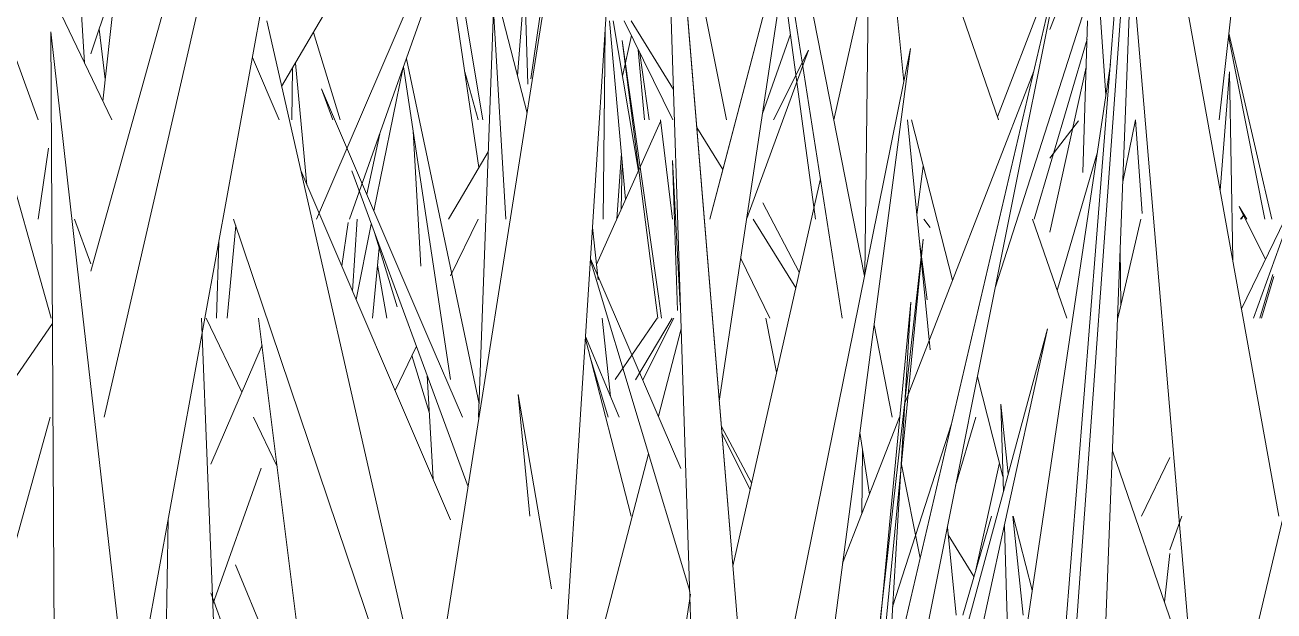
# Model space of a CAD drawing. Header units: millimetres. Extents: x -9575 to 27274, y -4387 to 11354.
# Drawn here: x -5511.07 to -5476.29, y 3072.18 to 3088.5 of the extents above; entities that cross this region are included whole.
import ezdxf

# ---------------------------------------------------------------- set-up
doc = ezdxf.new("R2010")
doc.units = ezdxf.units.MM
doc.layers.add('G-IMPT', color=8, linetype='Continuous', lineweight=9)

# ---------------------------------------------------------------- blocks, each defined once
blk = doc.blocks.new('Grass Array - 25_dwg-V51-North')
at = {"layer": 'G-IMPT'}
for p, q in [((-5483.519, 3048), (-5478.797, 3113.255)), ((-5509.242, 3081.646), (-5501.671, 3108.885)), ((-5503.096, 3048), (-5493.687, 3107.637)), ((-5489.569, 3102.146), (-5483.966, 3085.859)), ((-5479.711, 3101.758), (-5483.97, 3048.148)), ((-5487.699, 3081.511), (-5491.53, 3100.971)), ((-5500.65, 3099.835), (-5497.093, 3086.049)), ((-5498.325, 3085.859), (-5500.65, 3099.835)), ((-5496.987, 3087.005), (-5495.151, 3099.731)), ((-5502.689, 3098.865), (-5508.078, 3069.306)), ((-5476.374, 3098.622), (-5477.824, 3085.859)), ((-5504.139, 3098.152), (-5508.868, 3077.582)), ((-5493.397, 3098.2), (-5492.132, 3059.585)), ((-5489.731, 3053.507), (-5493.397, 3098.2)), ((-5494.369, 3096.979), (-5497.502, 3048)), ((-5476.156, 3074.823), (-5480.024, 3096.305)), ((-5487.615, 3087.569), (-5487.508, 3096.167)), ((-5486.604, 3086.931), (-5487.508, 3096.167)), ((-5512.67, 3094.269), (-5508.658, 3085.859)), ((-5483.996, 3085.946), (-5480.85, 3094.136)), ((-5510.704, 3085.859), (-5513.612, 3093.832)), ((-5499.685, 3094.032), (-5503.928, 3086.788)), ((-5482.533, 3088.382), (-5480.492, 3093.64)), ((-5492.979, 3093.114), (-5491.539, 3085.859)), ((-5510.348, 3080.341), (-5513.901, 3092.968)), ((-5492.002, 3083.1), (-5489.603, 3092.278)), ((-5489.603, 3092.278), (-5491.742, 3078.024)), ((-5489.603, 3092.278), (-5491.635, 3084.504)), ((-5502.96, 3083.1), (-5499.226, 3091.766)), ((-5508.359, 3091.377), (-5508.908, 3086.383)), ((-5487.699, 3081.511), (-5489.632, 3091.327)), ((-5480.346, 3091.377), (-5478.246, 3066.547)), ((-5500.746, 3086.743), (-5499.226, 3091.03)), ((-5487.072, 3069.714), (-5482.066, 3091.154)), ((-5483.585, 3083.551), (-5482.066, 3091.154)), ((-5498.325, 3085.859), (-5499.122, 3090.646)), ((-5481.008, 3090.684), (-5484.052, 3081.212)), ((-5509.419, 3087.454), (-5509.612, 3090.531)), ((-5489.885, 3090.396), (-5488.322, 3080.341)), ((-5480.267, 3090.433), (-5481.792, 3050.571)), ((-5487.583, 3090.158), (-5488.555, 3085.859)), ((-5480.979, 3086.553), (-5481.22, 3090.158)), ((-5508.529, 3089.83), (-5509.242, 3087.697)), ((-5498.438, 3084.531), (-5499.226, 3089.909)), ((-5497.158, 3089.711), (-5497.36, 3087.084)), ((-5497.158, 3089.711), (-5497.073, 3086.859)), ((-5489.617, 3087.193), (-5489.973, 3089.808)), ((-5498.295, 3081.605), (-5498.03, 3088.905)), ((-5497.686, 3083.1), (-5498.03, 3088.905)), ((-5490.574, 3063.788), (-5492.651, 3089.109)), ((-5499.95, 3069.306), (-5504.344, 3088.618)), ((-5494.349, 3083.642), (-5494.798, 3088.618)), ((-5493.995, 3084.433), (-5494.699, 3088.618)), ((-5493.036, 3085.859), (-5494.39, 3088.618)), ((-5493.02, 3086.707), (-5494.199, 3088.618)), ((-5481.619, 3084.394), (-5481.484, 3088.618)), ((-5510.119, 3048), (-5510.359, 3088.315)), ((-5509.554, 3081.212), (-5510.359, 3088.315)), ((-5508.841, 3086.991), (-5509.01, 3088.392)), ((-5503.044, 3088.298), (-5502.3, 3085.859)), ((-5494.978, 3083.1), (-5494.919, 3088.384)), ((-5494.978, 3083.1), (-5494.919, 3088.383)), ((-5494.44, 3087.08), (-5494.189, 3088.209)), ((-5489.76, 3088.246), (-5490.54, 3086.035)), ((-5476.552, 3083.1), (-5477.558, 3088.197)), ((-5476.355, 3083.1), (-5477.549, 3088.274)), ((-5493.455, 3080.341), (-5494.442, 3088.069)), ((-5493.434, 3080.948), (-5494.442, 3088.069)), ((-5491.667, 3048), (-5486.418, 3087.851)), ((-5487.848, 3080.775), (-5486.418, 3087.851)), ((-5481.5, 3088.108), (-5482.973, 3083.1)), ((-5503.999, 3085.859), (-5504.743, 3087.597)), ((-5498.428, 3077.954), (-5500.455, 3087.564)), ((-5493.82, 3085.859), (-5493.997, 3087.817)), ((-5493.693, 3085.859), (-5493.951, 3087.723)), ((-5490.978, 3083.111), (-5489.256, 3087.801)), ((-5490.232, 3085.859), (-5489.256, 3087.801)), ((-5487.615, 3087.569), (-5487.689, 3081.563)), ((-5503.643, 3085.859), (-5503.627, 3087.301)), ((-5503.546, 3087.44), (-5503.222, 3084.047)), ((-5500.556, 3087.281), (-5501.357, 3083.324)), ((-5499.746, 3082.094), (-5500.535, 3087.339)), ((-5498.829, 3087.204), (-5498.454, 3085.859)), ((-5489.617, 3087.193), (-5489.058, 3083.1)), ((-5486.577, 3077.967), (-5482.985, 3087.217)), ((-5481.525, 3087.334), (-5482.533, 3082.734)), ((-5480.85, 3087.415), (-5481.37, 3083.918)), ((-5477.79, 3083.899), (-5477.536, 3087.196)), ((-5477.442, 3081.965), (-5477.536, 3087.196)), ((-5502.498, 3085.859), (-5502.819, 3086.729)), ((-5502.819, 3086.729), (-5499.882, 3079.887)), ((-5500.746, 3086.743), (-5502.039, 3083.1)), ((-5495.161, 3081.829), (-5493.374, 3085.821)), ((-5493.04, 3083.1), (-5493.379, 3085.859)), ((-5485.871, 3079.453), (-5486.499, 3085.859)), ((-5485.246, 3081.396), (-5486.391, 3085.859)), ((-5482.533, 3084.799), (-5481.743, 3085.832)), ((-5480.508, 3084.135), (-5480.149, 3085.859)), ((-5479.964, 3083.257), (-5480.149, 3085.859)), ((-5501.559, 3083.794), (-5501.196, 3085.476)), ((-5500.265, 3085.547), (-5500.05, 3081.783)), ((-5491.643, 3084.475), (-5492.367, 3085.648)), ((-5510.712, 3083.1), (-5510.42, 3085.078)), ((-5498.178, 3084.974), (-5498.987, 3083.594)), ((-5494.466, 3084.932), (-5494.597, 3083.1)), ((-5493.044, 3084.727), (-5492.901, 3080.552)), ((-5493.044, 3084.727), (-5492.826, 3080.7)), ((-5481.219, 3084.933), (-5482.332, 3081.108)), ((-5499.226, 3074.719), (-5503.397, 3084.454)), ((-5498.735, 3075.644), (-5501.976, 3084.443)), ((-5494.47, 3083.372), (-5494.444, 3084.688)), ((-5492.002, 3083.1), (-5491.635, 3084.504)), ((-5486.24, 3083.216), (-5486.062, 3084.575)), ((-5488.925, 3084.222), (-5491.365, 3073.435)), ((-5477.196, 3080.599), (-5475.536, 3084.036)), ((-5476.868, 3080.341), (-5475.536, 3084.036)), ((-5485.163, 3058.398), (-5481.37, 3083.918)), ((-5499.277, 3083.1), (-5498.987, 3083.594)), ((-5489.513, 3081.622), (-5490.53, 3083.555)), ((-5487.382, 3064.539), (-5483.585, 3083.551)), ((-5476.534, 3081.969), (-5477.263, 3083.45)), ((-5477.263, 3083.45), (-5477.05, 3083.1)), ((-5509.242, 3081.848), (-5509.698, 3083.1)), ((-5505.264, 3083.1), (-5500.617, 3069.306)), ((-5502.072, 3083.006), (-5502.256, 3081.792)), ((-5501.825, 3083.1), (-5501.955, 3081.089)), ((-5501.431, 3082.961), (-5501.856, 3080.859)), ((-5498.458, 3083.1), (-5499.226, 3081.516)), ((-5489.613, 3081.184), (-5490.795, 3083.1)), ((-5486.041, 3083.1), (-5485.871, 3082.862)), ((-5483.017, 3083.1), (-5482.068, 3080.341)), ((-5480.645, 3080.341), (-5480, 3083.1)), ((-5480.645, 3080.341), (-5480, 3083.1)), ((-5477.223, 3083.1), (-5477.124, 3083.224)), ((-5477.204, 3083.1), (-5477.124, 3083.224)), ((-5505.203, 3082.919), (-5505.448, 3080.341)), ((-5501.343, 3082.723), (-5500.712, 3080.654)), ((-5495.116, 3081.404), (-5495.272, 3082.865)), ((-5505.739, 3080.341), (-5505.679, 3082.46)), ((-5501.396, 3080.341), (-5501.214, 3082.3)), ((-5488.036, 3065.067), (-5486.06, 3082.536)), ((-5486.66, 3076.39), (-5486.06, 3082.536)), ((-5486.167, 3082.475), (-5485.956, 3080.845)), ((-5480.56, 3080.705), (-5480.579, 3082.28)), ((-5499.746, 3082.094), (-5499.226, 3078.635)), ((-5495.331, 3081.941), (-5492.562, 3072.734)), ((-5495.328, 3081.995), (-5492.81, 3076.151)), ((-5491.144, 3082.004), (-5490.329, 3080.341)), ((-5500.999, 3080.341), (-5501.259, 3081.812)), ((-5498.295, 3081.605), (-5498.442, 3077.582)), ((-5482.343, 3048), (-5474.403, 3081.764)), ((-5476.692, 3080.341), (-5476.33, 3081.557)), ((-5476.303, 3081.501), (-5476.645, 3080.341)), ((-5509.554, 3081.212), (-5505.801, 3048.091)), ((-5493.348, 3080.341), (-5493.434, 3080.948)), ((-5487.848, 3080.775), (-5490.724, 3066.547)), ((-5487.427, 3063.788), (-5486.408, 3080.78)), ((-5486.979, 3074.78), (-5486.408, 3080.78)), ((-5512.58, 3076.89), (-5510.31, 3080.193)), ((-5504.89, 3048), (-5506.158, 3080.341)), ((-5506.026, 3080.341), (-5505.039, 3078.274)), ((-5504.568, 3080.341), (-5501.671, 3057.027)), ((-5494.769, 3078.159), (-5495.002, 3080.341)), ((-5494.64, 3078.634), (-5493.474, 3080.341)), ((-5494.078, 3078.623), (-5493.056, 3080.341)), ((-5493.873, 3078.618), (-5493.007, 3080.341)), ((-5490.444, 3080.341), (-5490.145, 3078.832)), ((-5498.893, 3077.582), (-5499.882, 3079.887)), ((-5493.438, 3077.608), (-5492.802, 3080.041)), ((-5493.438, 3077.608), (-5492.802, 3080.041)), ((-5491.287, 3048), (-5482.601, 3080.043)), ((-5486.926, 3077.582), (-5487.432, 3080.152)), ((-5486.926, 3077.582), (-5487.432, 3080.152)), ((-5483.869, 3074.244), (-5482.601, 3080.043)), ((-5505.902, 3076.274), (-5504.474, 3079.586)), ((-5500.176, 3079.555), (-5500.771, 3078.327)), ((-5495.471, 3079.76), (-5494.197, 3074.823)), ((-5494.527, 3077.582), (-5495.466, 3079.825)), ((-5500.299, 3079.302), (-5499.818, 3077.724)), ((-5494.835, 3077.582), (-5495.356, 3079.315)), ((-5499.876, 3078.741), (-5499.71, 3075.85)), ((-5483.843, 3075.932), (-5484.554, 3078.701)), ((-5497.345, 3078.21), (-5497.021, 3074.823)), ((-5497.345, 3078.21), (-5496.413, 3072.8)), ((-5483.696, 3076.002), (-5483.903, 3077.94)), ((-5483.83, 3075.506), (-5483.903, 3077.94)), ((-5514.585, 3062.423), (-5510.371, 3077.582)), ((-5504.709, 3077.582), (-5504.055, 3076.211)), ((-5488.307, 3073.511), (-5486.726, 3077.582)), ((-5485.277, 3077.4), (-5486.917, 3072.299)), ((-5484.597, 3077.582), (-5485.159, 3075.672)), ((-5490.841, 3075.752), (-5491.684, 3077.322)), ((-5490.885, 3075.56), (-5491.669, 3077.143)), ((-5487.826, 3077.156), (-5487.559, 3075.437)), ((-5495.608, 3069.306), (-5493.712, 3076.558)), ((-5495.608, 3069.306), (-5493.712, 3076.558)), ((-5487.749, 3076.661), (-5487.771, 3074.89)), ((-5486.66, 3076.39), (-5487.351, 3069.306)), ((-5480.795, 3076.639), (-5478.547, 3070.107)), ((-5479.195, 3076.458), (-5479.985, 3074.823)), ((-5504.501, 3076.161), (-5505.845, 3072.371)), ((-5486.152, 3073.651), (-5486.676, 3076.311)), ((-5483.941, 3076.313), (-5484.594, 3073.333)), ((-5507.089, 3074.728), (-5507.324, 3061.538)), ((-5486.979, 3074.78), (-5487.499, 3069.306)), ((-5484.161, 3074.823), (-5484.963, 3072.065)), ((-5483.275, 3072.065), (-5483.57, 3074.823)), ((-5483.029, 3072.76), (-5483.558, 3074.823)), ((-5479.195, 3073.889), (-5478.858, 3074.823)), ((-5485.148, 3072.065), (-5485.388, 3074.522)), ((-5484.65, 3073.14), (-5485.367, 3074.302)), ((-5483.743, 3072.605), (-5483.802, 3074.551)), ((-5483.869, 3074.244), (-5489.609, 3048)), ((-5479.195, 3073.781), (-5479.348, 3072.435)), ((-5505.212, 3073.466), (-5503.969, 3070.474)), ((-5504.668, 3069.306), (-5505.902, 3072.689)), ((-5492.547, 3072.655), (-5494.292, 3061.029)), ((-5483.743, 3072.605), (-5483.645, 3069.306))]:
    blk.add_line(p, q, dxfattribs=at)
blk = doc.blocks.new('Grass Array - Grass Array-V52-North')
blk.add_blockref('Grass Array - 25_dwg-V51-North', (0, 0))

msp = doc.modelspace()

# ---------------------------------------------------------------- block references
msp.add_blockref('Grass Array - Grass Array-V52-North', (0, 0))

doc.saveas('drawing.dxf')
